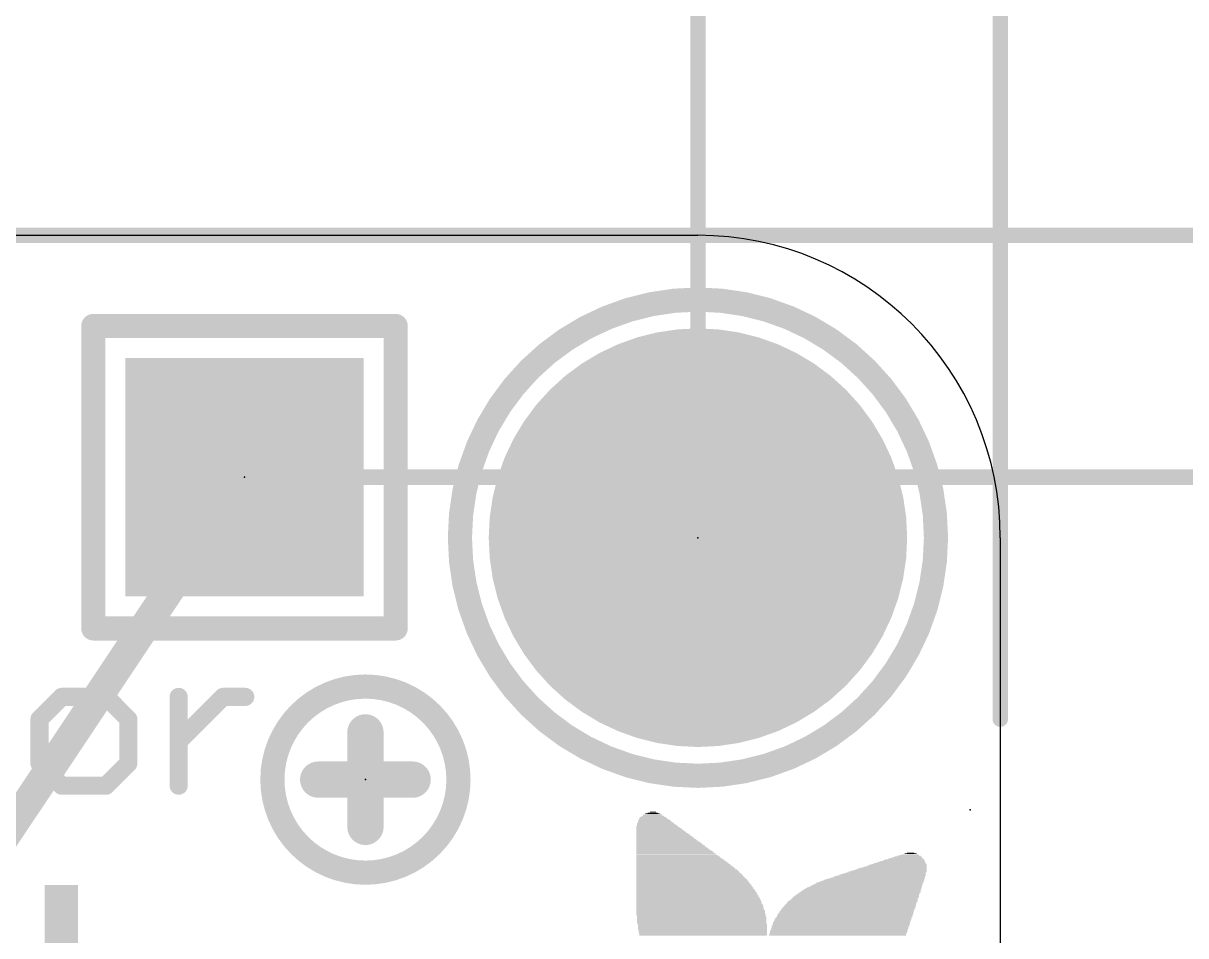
# Model space of a CAD drawing. Extents: x -11.6 to 35, y -5.3 to 31.4.
# Drawn here: x 9.57 to 19.34, y 10.63 to 18.29 of the extents above; entities that cross this region are included whole.
import ezdxf

# ---------------------------------------------------------------- set-up
doc = ezdxf.new("R2010")
doc.units = 0
for name, color, linetype in [('1', 12, 'CONTINUOUS'), ('17', 110, 'CONTINUOUS'), ('18', 110, 'CONTINUOUS'), ('20', 53, 'CONTINUOUS'), ('21', 40, 'CONTINUOUS'), ('23', 53, 'CONTINUOUS'), ('47', 253, 'CONTINUOUS')]:
    doc.layers.add(name, color=color, linetype=linetype)

# ---------------------------------------------------------------- blocks, each defined once
blk = doc.blocks.new('RECT')
blk.add_solid([(-0.5, -0.5), (0.5, -0.5), (-0.5, 0.5), (0.5, 0.5)])
blk = doc.blocks.new('ROUNDP')
at = {"const_width": 0.5}
blk.add_lwpolyline([(0, -0.25, 1), (0, 0.25, 1), (0, -0.25)], format="xyb", dxfattribs=at)
blk = doc.blocks.new('ROUNDV')
at = {"const_width": 0.5}
blk.add_lwpolyline([(0, -0.25, 1), (0, 0.25, 1), (0, -0.25)], format="xyb", dxfattribs=at)

msp = doc.modelspace()

# ---------------------------------------------------------------- linework, layer by layer
at = {"layer": '1', "const_width": 0.254}
msp.add_lwpolyline([(9.39, 11.422), (11.43, 14.478)], dxfattribs=at)
at = {"layer": '1', "const_width": 0.127}
msp.add_lwpolyline([(11.4828, 14.4427, 1), (11.3772, 14.5133)], format="xyb", dxfattribs=at)
at = {"layer": '20'}
for p, q in [((2.54, 16.51), (15.24, 16.51)), ((17.78, 13.97), (17.78, 2.54))]:
    msp.add_line(p, q, dxfattribs=at)
msp.add_arc((15.24, 13.97), 2.54, 0, 90, dxfattribs=at)
at = {"layer": '21'}
for points, const_width in [([(15.24, 11.97, 1), (15.24, 15.97, 1), (15.24, 11.97)], 0.2032), ([(10.16, 15.7988, 1), (10.16, 15.6972)], 0.1016), ([(10.2108, 15.748, 1), (10.1092, 15.748)], 0.1016), ([(12.7508, 15.748, 1), (12.6492, 15.748)], 0.1016), ([(12.7, 15.6972, 1), (12.7, 15.7988)], 0.1016), ([(10.16, 13.2588, 1), (10.16, 13.1572)], 0.1016), ([(12.7, 13.1572, 1), (12.7, 13.2588)], 0.1016), ([(10.1092, 13.208, 1), (10.2108, 13.208)], 0.1016), ([(12.6492, 13.208, 1), (12.7508, 13.208)], 0.1016), ([(12.446, 11.1563, 1), (12.446, 12.7197, 1), (12.446, 11.1563)], 0.2032), ([(9.8939, 12.671, 1), (9.8939, 12.5948)], 0.0762), ([(9.9208, 12.606, 1), (9.8669, 12.6598)], 0.0762), ([(10.2937, 12.6598, 1), (10.2398, 12.606)], 0.0762), ([(10.2667, 12.5948, 1), (10.2667, 12.671)], 0.0762), ([(10.9149, 12.6329, 1), (10.8387, 12.6329)], 0.0762), ([(11.2497, 12.671, 1), (11.2497, 12.5948)], 0.0762), ([(11.2766, 12.606, 1), (11.2227, 12.6598)], 0.0762), ([(11.4361, 12.5948, 1), (11.4361, 12.671)], 0.0762), ([(9.7455, 12.4465, 1), (9.6693, 12.4465)], 0.0762), ([(9.6805, 12.4734, 1), (9.7344, 12.4195)], 0.0762), ([(10.4912, 12.4465, 1), (10.415, 12.4465)], 0.0762), ([(10.4262, 12.4195, 1), (10.4801, 12.4734)], 0.0762), ([(12.5222, 12.3348, 1), (12.3698, 12.3348)], 0.1524), ([(10.8499, 12.287, 1), (10.9038, 12.2331)], 0.0762), ([(9.7344, 12.1006, 1), (9.6805, 12.0467)], 0.0762), ([(10.4801, 12.0467, 1), (10.4262, 12.1006)], 0.0762), ([(9.6693, 12.0736, 1), (9.7455, 12.0736)], 0.0762), ([(10.415, 12.0736, 1), (10.4912, 12.0736)], 0.0762), ([(12.0492, 12.0142, 1), (12.0492, 11.8618)], 0.1524), ([(12.8428, 11.8618, 1), (12.8428, 12.0142)], 0.1524), ([(9.8939, 11.9253, 1), (9.8939, 11.8491)], 0.0762), ([(9.8669, 11.8603, 1), (9.9208, 11.9141)], 0.0762), ([(10.2398, 11.9141, 1), (10.2937, 11.8603)], 0.0762), ([(10.2667, 11.8491, 1), (10.2667, 11.9253)], 0.0762), ([(10.8387, 11.8872, 1), (10.9149, 11.8872)], 0.0762), ([(12.3698, 11.5411, 1), (12.5222, 11.5411)], 0.1524)]:
    msp.add_lwpolyline(points, format="xyb", dxfattribs=dict(at, const_width=const_width))
for points, const_width in [([(10.16, 15.748), (12.7, 15.748)], 0.2032), ([(10.16, 13.208), (10.16, 15.748)], 0.2032), ([(12.7, 15.748), (12.7, 13.208)], 0.2032), ([(12.7, 13.208), (10.16, 13.208)], 0.2032), ([(9.8939, 12.6329), (9.7074, 12.4465)], 0.1524), ([(10.2667, 12.6329), (9.8939, 12.6329)], 0.1524), ([(10.4531, 12.4465), (10.2667, 12.6329)], 0.1524), ([(10.8768, 11.8872), (10.8768, 12.6329)], 0.1524), ([(10.8768, 12.2601), (11.2497, 12.6329)], 0.1524), ([(11.2497, 12.6329), (11.4361, 12.6329)], 0.1524), ([(9.7074, 12.4465), (9.7074, 12.0736)], 0.1524), ([(10.4531, 12.0736), (10.4531, 12.4465)], 0.1524), ([(12.446, 12.3348), (12.446, 11.5411)], 0.3048), ([(9.7074, 12.0736), (9.8939, 11.8872)], 0.1524), ([(10.2667, 11.8872), (10.4531, 12.0736)], 0.1524), ([(12.0492, 11.938), (12.8428, 11.938)], 0.3048), ([(9.8939, 11.8872), (10.2667, 11.8872)], 0.1524)]:
    msp.add_lwpolyline(points, dxfattribs=dict(at, const_width=const_width))
at = {"layer": '23'}
for p in [(11.43, 14.478), (15.24, 13.97), (12.446, 11.938), (17.526, 11.684)]:
    msp.add_point(p, dxfattribs=at)
at = {"layer": '47', "const_width": 0.13}
for points in [[(17.78, 12.446), (17.78, 28.874)], [(15.24, 13.97), (15.24, 21.254)], [(8.128, 16.51), (34.97, 16.51)], [(11.43, 14.478), (26.334, 14.478)]]:
    msp.add_lwpolyline(points, dxfattribs=at)
at = {"layer": '47', "const_width": 0.065}
for points in [[(11.43, 14.5105, 1), (11.43, 14.4455)], [(15.2075, 13.97, 1), (15.2725, 13.97)], [(17.7475, 12.446, 1), (17.8125, 12.446)]]:
    msp.add_lwpolyline(points, format="xyb", dxfattribs=at)

# ---------------------------------------------------------------- block references
at = {"layer": '1', "xscale": 2, "yscale": 2}
msp.add_blockref('RECT', (11.43, 14.478), dxfattribs=at)
at = {"layer": '1', "xscale": 1.45, "yscale": 0.28, "rotation": 270}
msp.add_blockref('RECT', (9.89, 10.328), dxfattribs=at)
at = {"layer": '17', "xscale": 3.516, "yscale": 3.516}
msp.add_blockref('ROUNDP', (15.24, 13.97), dxfattribs=at)
msp.add_blockref('ROUNDP', (15.24, 13.97), dxfattribs=at)
at = {"layer": '18', "xscale": 1.2064, "yscale": 1.2064}
msp.add_blockref('ROUNDV', (11.43, 14.478), dxfattribs=at)
msp.add_blockref('ROUNDV', (11.43, 14.478), dxfattribs=at)
at = {"layer": '21', "rotation": 180}
for p, xscale, yscale in [((14.8622, 11.6205), 0.2159, 0.0064), ((14.859, 11.6269), 0.1968, 0.0063), ((14.8622, 11.6332), 0.1778, 0.0064), ((14.859, 11.6395), 0.1588, 0.0063), ((14.8622, 11.6459), 0.1397, 0.0064), ((14.859, 11.6523), 0.1206, 0.0063), ((14.859, 11.6586), 0.0826, 0.0064), ((14.8622, 11.665), 0.0508, 0.0063), ((14.8971, 11.5443), 0.3492, 0.0064), ((14.913, 11.5252), 0.381, 0.0063), ((14.9035, 11.538), 0.3619, 0.0063), ((14.9067, 11.5316), 0.3683, 0.0064), ((14.8844, 11.5697), 0.3112, 0.0064), ((14.8939, 11.557), 0.3302, 0.0064), ((14.8971, 11.5507), 0.3366, 0.0063), ((14.8876, 11.5633), 0.3175, 0.0063), ((14.8749, 11.5888), 0.2794, 0.0063), ((14.878, 11.5824), 0.2857, 0.0064), ((14.8844, 11.5761), 0.2984, 0.0063), ((14.8685, 11.6014), 0.254, 0.0063), ((14.8749, 11.5951), 0.2667, 0.0064), ((14.8622, 11.6142), 0.2286, 0.0063), ((14.8686, 11.6078), 0.2413, 0.0064), ((14.9257, 11.5062), 0.4064, 0.0064), ((14.9384, 11.4871), 0.4318, 0.0063), ((14.9479, 11.4745), 0.4508, 0.0063), ((14.9511, 11.4681), 0.4572, 0.0064), ((14.9606, 11.4554), 0.4762, 0.0064), ((14.9638, 11.449), 0.4826, 0.0063), ((14.9733, 11.4364), 0.5016, 0.0063), ((14.9765, 11.43), 0.508, 0.0064), ((14.9162, 11.5189), 0.3873, 0.0064), ((14.9194, 11.5126), 0.3937, 0.0063), ((14.9289, 11.4999), 0.4127, 0.0063), ((14.9321, 11.4935), 0.4191, 0.0064), ((14.9416, 11.4808), 0.4381, 0.0064), ((14.9543, 11.4618), 0.4635, 0.0063), ((14.967, 11.4427), 0.4889, 0.0064), ((14.986, 11.4173), 0.527, 0.0064), ((14.9892, 11.4109), 0.5334, 0.0063), ((14.9987, 11.3983), 0.5524, 0.0063), ((15.0019, 11.3919), 0.5588, 0.0064), ((15.0114, 11.3792), 0.5778, 0.0064), ((15.0146, 11.3728), 0.5842, 0.0063), ((15.0241, 11.3602), 0.6032, 0.0063), ((15.0273, 11.3538), 0.6096, 0.0064), ((15.0368, 11.3411), 0.6286, 0.0064), ((14.9797, 11.4237), 0.5143, 0.0063), ((14.9956, 11.4046), 0.5461, 0.0064), ((15.0083, 11.3856), 0.5715, 0.0063), ((15.021, 11.3665), 0.5969, 0.0064), ((15.0337, 11.3475), 0.6223, 0.0063), ((15.0432, 11.3347), 0.6413, 0.0063), ((15.0464, 11.3284), 0.6477, 0.0064), ((15.0495, 11.3221), 0.654, 0.0063), ((15.0622, 11.303), 0.6794, 0.0064), ((15.0749, 11.284), 0.7048, 0.0063), ((15.0908, 11.2649), 0.7366, 0.0064), ((15.1035, 11.2459), 0.762, 0.0063), ((15.0559, 11.3157), 0.6667, 0.0064), ((15.0591, 11.3094), 0.6731, 0.0063), ((15.0686, 11.2967), 0.6921, 0.0063), ((15.0718, 11.2903), 0.6985, 0.0064), ((15.0813, 11.2776), 0.7175, 0.0064), ((15.0845, 11.2713), 0.7239, 0.0063), ((15.094, 11.2586), 0.7429, 0.0063), ((15.0972, 11.2522), 0.7493, 0.0064), ((15.1067, 11.2395), 0.7683, 0.0064), ((15.1099, 11.2332), 0.7747, 0.0063), ((16.9354, 11.2332), 0.4381, 0.0063), ((16.9482, 11.2395), 0.4127, 0.0064), ((16.9514, 11.2459), 0.3937, 0.0063), ((16.9609, 11.2522), 0.3747, 0.0064), ((16.9703, 11.2586), 0.3429, 0.0063), ((16.9767, 11.2649), 0.3302, 0.0064), ((16.9863, 11.2713), 0.2985, 0.0063), ((16.9894, 11.2776), 0.2794, 0.0064), ((16.999, 11.284), 0.2477, 0.0063), ((17.0053, 11.2903), 0.2222, 0.0064), ((17.0116, 11.2967), 0.1969, 0.0063), ((17.0148, 11.303), 0.1651, 0.0064), ((17.0212, 11.3094), 0.1397, 0.0063), ((17.0275, 11.3157), 0.1016, 0.0064), ((17.0276, 11.3221), 0.0635, 0.0063), ((15.1162, 11.2268), 0.7874, 0.0064), ((15.1289, 11.2078), 0.8128, 0.0063), ((15.1384, 11.1887), 0.8318, 0.0064), ((15.1511, 11.1697), 0.8572, 0.0063), ((15.1543, 11.1633), 0.8636, 0.0064), ((15.1638, 11.1443), 0.8826, 0.0063), ((15.167, 11.1379), 0.889, 0.0064), ((15.1194, 11.2205), 0.7937, 0.0063), ((15.1226, 11.2141), 0.8001, 0.0064), ((15.1321, 11.2014), 0.8191, 0.0064), ((15.1353, 11.1951), 0.8255, 0.0063), ((15.1448, 11.1824), 0.8445, 0.0063), ((15.148, 11.176), 0.8509, 0.0064), ((15.1575, 11.157), 0.8699, 0.0063), ((15.1607, 11.1506), 0.8763, 0.0064), ((16.7926, 11.1379), 0.7239, 0.0064), ((16.8021, 11.1443), 0.7048, 0.0063), ((16.8116, 11.1506), 0.6858, 0.0064), ((16.8211, 11.157), 0.6667, 0.0063), ((16.8339, 11.1633), 0.6541, 0.0064), ((16.8434, 11.1697), 0.635, 0.0063), ((16.8529, 11.176), 0.616, 0.0064), ((16.8624, 11.1824), 0.5969, 0.0063), ((16.872, 11.1887), 0.5779, 0.0064), ((16.8815, 11.1951), 0.5588, 0.0063), ((16.8942, 11.2014), 0.5334, 0.0064), ((16.9005, 11.2078), 0.5207, 0.0063), ((16.9133, 11.2141), 0.4953, 0.0064), ((16.9196, 11.2205), 0.4826, 0.0063), ((16.9291, 11.2268), 0.4636, 0.0064), ((15.1765, 11.1189), 0.908, 0.0063), ((15.1797, 11.1125), 0.9144, 0.0064), ((15.1892, 11.0935), 0.9334, 0.0063), ((15.1924, 11.0871), 0.9398, 0.0064), ((15.1924, 11.0808), 0.9398, 0.0063), ((15.2019, 11.0617), 0.9588, 0.0064), ((15.2051, 11.0554), 0.9652, 0.0063), ((15.2051, 11.049), 0.9652, 0.0064), ((15.2115, 11.0363), 0.9779, 0.0064), ((15.1702, 11.1316), 0.8953, 0.0063), ((15.1734, 11.1252), 0.9017, 0.0064), ((15.1829, 11.1062), 0.9207, 0.0063), ((15.1861, 11.0998), 0.9271, 0.0064), ((15.1956, 11.0744), 0.9461, 0.0064), ((15.1988, 11.0681), 0.9525, 0.0063), ((15.2083, 11.0427), 0.9715, 0.0063), ((16.6466, 11.0363), 0.9525, 0.0064), ((16.6529, 11.0427), 0.9398, 0.0063), ((16.6593, 11.049), 0.9271, 0.0064), ((16.6687, 11.0554), 0.9207, 0.0063), ((16.6751, 11.0617), 0.908, 0.0064), ((16.6815, 11.0681), 0.8953, 0.0063), ((16.691, 11.0744), 0.889, 0.0064), ((16.7005, 11.0808), 0.87, 0.0063), ((16.7068, 11.0871), 0.8573, 0.0064), ((16.7196, 11.0935), 0.8445, 0.0063), ((16.7291, 11.0998), 0.8255, 0.0064), ((16.7386, 11.1062), 0.8064, 0.0063), ((16.7513, 11.1125), 0.7938, 0.0064), ((16.7609, 11.1189), 0.7747, 0.0063), ((16.7704, 11.1252), 0.7557, 0.0064), ((16.783, 11.1316), 0.7429, 0.0063), ((15.2146, 11.03), 0.9842, 0.0063), ((15.2146, 11.0236), 0.9842, 0.0064), ((15.2178, 11.0173), 0.9906, 0.0063), ((15.2241, 10.9982), 1.0033, 0.0064), ((15.2273, 10.9919), 1.0096, 0.0063), ((15.2273, 10.9855), 1.0096, 0.0064), ((15.2305, 10.9792), 1.016, 0.0063), ((15.2305, 10.9728), 1.016, 0.0064), ((15.24, 10.9474), 1.035, 0.0064), ((15.24, 10.9411), 1.035, 0.0063), ((15.221, 11.0109), 0.9969, 0.0064), ((15.221, 11.0046), 0.9969, 0.0063), ((15.2337, 10.9665), 1.0223, 0.0063), ((15.2369, 10.9601), 1.0287, 0.0064), ((15.2369, 10.9538), 1.0287, 0.0063), ((16.5608, 10.9411), 1.0604, 0.0063), ((16.564, 10.9474), 1.0541, 0.0064), ((16.5704, 10.9538), 1.0541, 0.0063), ((16.5735, 10.9601), 1.0478, 0.0064), ((16.5799, 10.9665), 1.0351, 0.0063), ((16.5831, 10.9728), 1.0287, 0.0064), ((16.5925, 10.9792), 1.0223, 0.0063), ((16.5957, 10.9855), 1.016, 0.0064), ((16.6021, 10.9919), 1.016, 0.0063), ((16.6085, 10.9982), 1.0033, 0.0064), ((16.6116, 11.0046), 0.997, 0.0063), ((16.618, 11.0109), 0.9843, 0.0064), ((16.6243, 11.0173), 0.9842, 0.0063), ((16.6306, 11.0236), 0.9715, 0.0064), ((16.637, 11.03), 0.9588, 0.0063), ((15.2432, 10.9347), 1.0414, 0.0064), ((15.2432, 10.9284), 1.0414, 0.0063), ((15.2496, 10.9093), 1.0541, 0.0064), ((15.2496, 10.903), 1.0541, 0.0063), ((15.2496, 10.8966), 1.0541, 0.0064), ((15.2527, 10.8902), 1.0604, 0.0063), ((15.2527, 10.8839), 1.0604, 0.0064), ((15.2559, 10.8776), 1.0668, 0.0063), ((15.2559, 10.8712), 1.0668, 0.0064), ((15.2559, 10.8649), 1.0668, 0.0063), ((15.2559, 10.8585), 1.0668, 0.0064), ((15.2622, 10.8395), 1.0795, 0.0063), ((15.2464, 10.922), 1.0477, 0.0064), ((15.2464, 10.9157), 1.0477, 0.0063), ((15.2591, 10.8521), 1.0731, 0.0063), ((15.2591, 10.8458), 1.0731, 0.0064), ((16.4973, 10.8395), 1.124, 0.0063), ((16.5005, 10.8521), 1.1176, 0.0063), ((16.5005, 10.8458), 1.1176, 0.0064), ((16.5068, 10.8585), 1.1176, 0.0064), ((16.51, 10.8649), 1.1112, 0.0063), ((16.5131, 10.8712), 1.1049, 0.0064), ((16.5196, 10.8776), 1.1049, 0.0063), ((16.5227, 10.8902), 1.0986, 0.0063), ((16.5227, 10.8839), 1.0986, 0.0064), ((16.5322, 10.903), 1.0922, 0.0063), ((16.5291, 10.8966), 1.0859, 0.0064), ((16.5354, 10.9093), 1.0858, 0.0064), ((16.5418, 10.9157), 1.0859, 0.0063), ((16.545, 10.922), 1.0795, 0.0064), ((16.5513, 10.9284), 1.0668, 0.0063), ((16.5544, 10.9347), 1.0605, 0.0064), ((15.2622, 10.8331), 1.0795, 0.0064), ((15.2622, 10.8268), 1.0795, 0.0063), ((15.2622, 10.8204), 1.0795, 0.0064), ((15.2622, 10.814), 1.0795, 0.0063), ((15.2654, 10.8077), 1.0858, 0.0064), ((15.2654, 10.8014), 1.0858, 0.0063), ((15.2686, 10.795), 1.0795, 0.0064), ((15.2686, 10.7887), 1.0795, 0.0063), ((15.2718, 10.7823), 1.0859, 0.0064), ((15.2718, 10.7759), 1.0859, 0.0063), ((15.2718, 10.7696), 1.0859, 0.0064), ((15.2718, 10.7633), 1.0859, 0.0063), ((15.2718, 10.7569), 1.0859, 0.0064), ((15.2718, 10.7506), 1.0859, 0.0063), ((15.2718, 10.7442), 1.0859, 0.0064), ((16.4529, 10.7506), 1.1493, 0.0063), ((16.4529, 10.7442), 1.1493, 0.0064), ((16.4592, 10.7633), 1.1494, 0.0063), ((16.456, 10.7569), 1.143, 0.0064), ((16.4624, 10.7759), 1.143, 0.0063), ((16.4624, 10.7696), 1.143, 0.0064), ((16.4687, 10.7823), 1.143, 0.0064), ((16.4719, 10.795), 1.1366, 0.0064), ((16.4719, 10.7887), 1.1366, 0.0063), ((16.4782, 10.8077), 1.1367, 0.0064), ((16.4782, 10.8014), 1.1367, 0.0063), ((16.4815, 10.814), 1.1303, 0.0063), ((16.4878, 10.8268), 1.1303, 0.0063), ((16.4878, 10.8204), 1.1303, 0.0064), ((16.491, 10.8331), 1.1239, 0.0064), ((15.2718, 10.7378), 1.0859, 0.0063), ((15.2718, 10.7315), 1.0859, 0.0064), ((15.2781, 10.7252), 1.0858, 0.0063), ((15.2781, 10.7188), 1.0858, 0.0064), ((15.2781, 10.7125), 1.0858, 0.0063), ((15.2781, 10.7061), 1.0858, 0.0064), ((15.2781, 10.6997), 1.0858, 0.0063), ((15.2781, 10.6934), 1.0858, 0.0064), ((15.2781, 10.6871), 1.0858, 0.0063), ((15.2781, 10.6807), 1.0858, 0.0064), ((15.2813, 10.6744), 1.0795, 0.0063), ((15.2813, 10.668), 1.0795, 0.0064), ((15.2813, 10.6616), 1.0795, 0.0063), ((15.2813, 10.6553), 1.0795, 0.0064), ((15.2813, 10.649), 1.0795, 0.0063), ((16.4243, 10.668), 1.1557, 0.0064), ((16.4211, 10.6616), 1.1494, 0.0063), ((16.4211, 10.6553), 1.1494, 0.0064), ((16.4211, 10.649), 1.1494, 0.0063), ((16.4306, 10.6871), 1.1557, 0.0063), ((16.4275, 10.6807), 1.1493, 0.0064), ((16.4275, 10.6744), 1.1493, 0.0063), ((16.4369, 10.7061), 1.1557, 0.0064), ((16.4338, 10.6997), 1.1494, 0.0063), ((16.4338, 10.6934), 1.1494, 0.0064), ((16.4401, 10.7188), 1.1493, 0.0064), ((16.4401, 10.7125), 1.1493, 0.0063), ((16.4465, 10.7378), 1.1494, 0.0063), ((16.4465, 10.7315), 1.1494, 0.0064), ((16.4465, 10.7252), 1.1494, 0.0063), ((15.2845, 10.6426), 1.0731, 0.0064), ((15.2845, 10.6363), 1.0731, 0.0063), ((15.2813, 10.6299), 1.0668, 0.0064), ((16.4148, 10.6426), 1.1493, 0.0064), ((16.4148, 10.6363), 1.1493, 0.0063), ((16.4148, 10.6299), 1.1493, 0.0064)]:
    msp.add_blockref('RECT', p, dxfattribs=dict(at, xscale=xscale, yscale=yscale))

doc.saveas('drawing.dxf')
